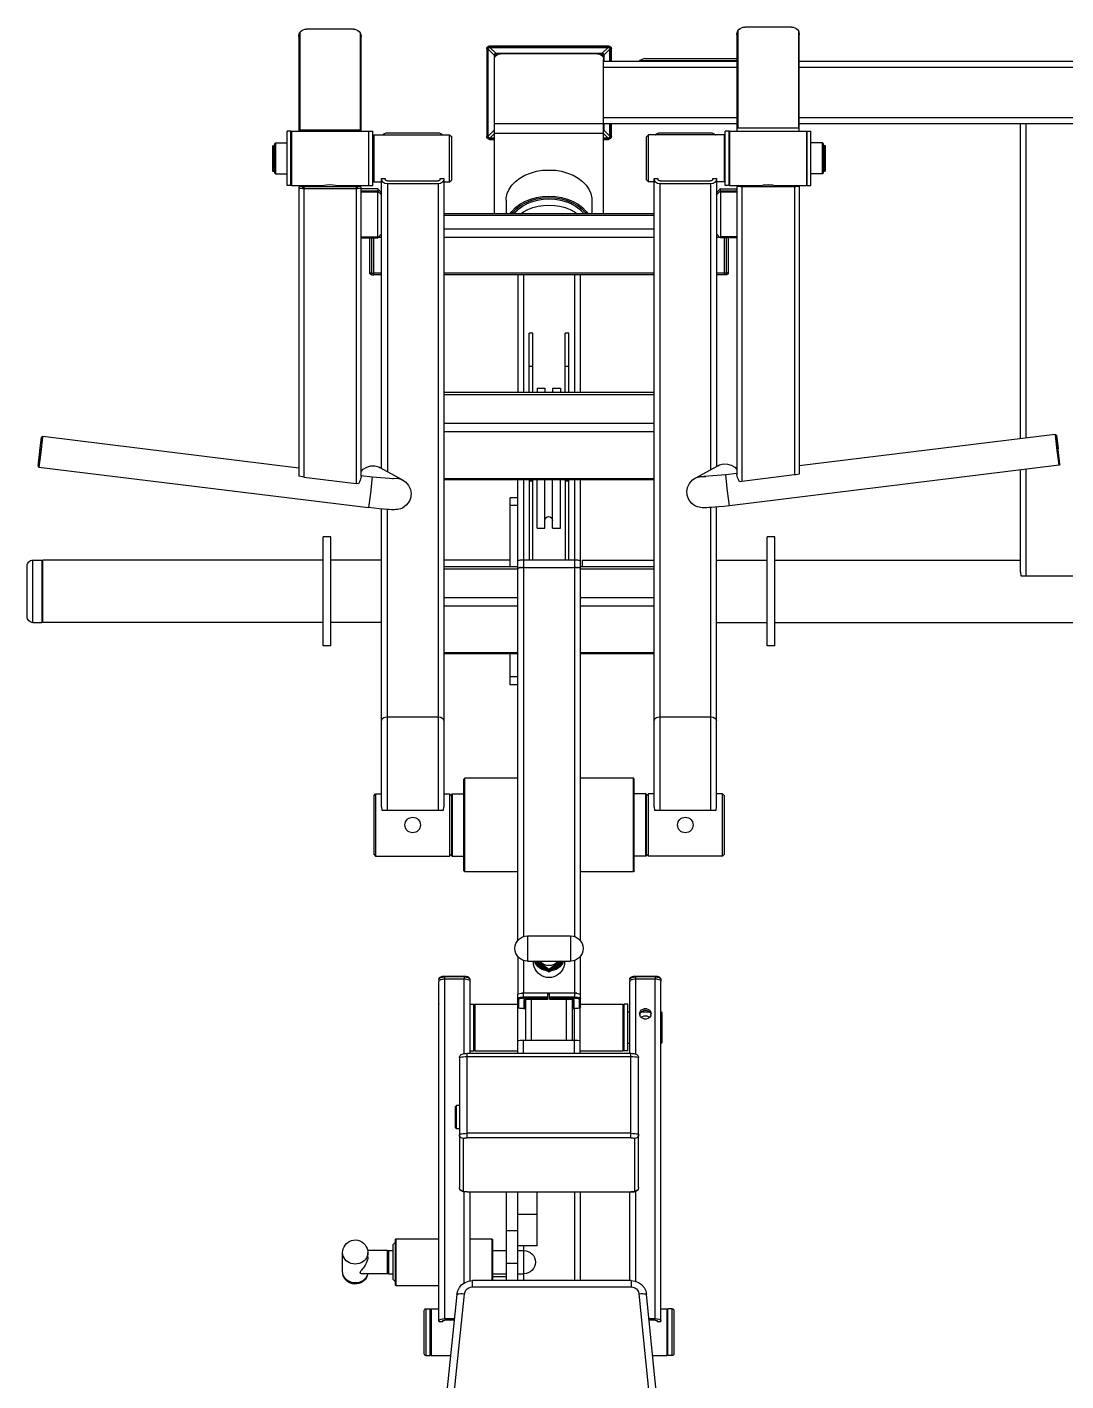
# Model space of a CAD drawing. Header units: millimetres. Extents: x 24547 to 62889, y 34568 to 56011.
# Drawn here: x 34522 to 35346, y 45023 to 46097 of the extents above; entities that cross this region are included whole.
import ezdxf

# ---------------------------------------------------------------- set-up
doc = ezdxf.new("R2010")
doc.units = ezdxf.units.MM
doc.linetypes.add('PEN_TYPE_1', pattern=[0])

# ---------------------------------------------------------------- blocks, each defined once
blk = doc.blocks.new('A$C101533CE')
at = {"color": 7, "linetype": 'PEN_TYPE_1'}
for points in [[(215.5, 1362), (215.6, 1362.8), (215.7, 1363.6), (215.9, 1364.3), (216.3, 1365)], [(216.3, 1365), (217, 1366), (218, 1366.9), (219.1, 1367.5), (220.4, 1367.9), (221.7, 1368)], [(216.3, 1365), (216.3, 1287.8)], [(258.8, 1368), (221.7, 1368)], [(258.8, 1368), (260.1, 1367.9), (261.3, 1367.5), (262.4, 1366.9), (263.4, 1366), (264.2, 1365)], [(264.2, 1365), (264.5, 1364.3), (264.8, 1363.6), (264.9, 1362.8), (264.9, 1362)], [(264.2, 1365), (264.2, 1287.8)], [(563.1, 1363.5), (563.1, 1364.3), (563.3, 1365.1), (563.5, 1365.9), (563.9, 1366.6)], [(563.9, 1366.6), (564.6, 1367.6), (565.6, 1368.4), (566.7, 1369), (568, 1369.4), (569.3, 1369.5)], [(563.9, 1366.6), (563.9, 1289.3)], [(606.3, 1369.5), (569.3, 1369.5)], [(606.3, 1369.5), (607.7, 1369.4), (608.9, 1369), (610, 1368.4), (611, 1367.6), (611.8, 1366.6)], [(611.8, 1366.6), (612.1, 1365.9), (612.3, 1365.1), (612.5, 1364.3), (612.5, 1363.5)], [(611.8, 1366.6), (611.8, 1289.3)], [(215.5, 1362), (215.5, 1287.1)], [(264.9, 1287.1), (264.9, 1362)], [(364.6, 1352.4), (364.8, 1353.3), (365.2, 1354), (365.9, 1354.4), (366.8, 1354.6)], [(365.4, 1352.4), (365.5, 1352.9), (365.8, 1353.4), (366.3, 1353.6), (366.8, 1353.8)], [(365.7, 1352), (365.8, 1352.5), (366, 1352.9), (366.3, 1353.2), (366.7, 1353.4), (367.1, 1353.5)], [(366.8, 1354.6), (366.8, 1353.8)], [(366.8, 1354.6), (461.2, 1354.6)], [(366.8, 1353.8), (461.2, 1353.8)], [(367.1, 1353.5), (371.8, 1348.8)], [(367.1, 1353.5), (460.9, 1353.5)], [(460.9, 1353.5), (456.2, 1348.8)], [(460.9, 1353.5), (461.4, 1353.4), (461.8, 1353.2), (462.1, 1352.9), (462.3, 1352.5), (462.3, 1352)], [(461.2, 1353.8), (461.2, 1354.6)], [(461.2, 1354.6), (462.1, 1354.4), (462.8, 1354), (463.3, 1353.3), (463.5, 1352.4)], [(461.2, 1353.8), (461.8, 1353.6), (462.2, 1353.4), (462.5, 1352.9), (462.6, 1352.4)], [(563.1, 1363.5), (563.1, 1287.1)], [(612.5, 1287.1), (612.5, 1363.5)], [(364.6, 1352.4), (364.6, 1282.7)], [(365.4, 1352.4), (364.6, 1352.4)], [(365.4, 1352.4), (365.4, 1282.7)], [(365.7, 1352), (370.4, 1347.3)], [(365.7, 1283), (365.7, 1352)], [(370.4, 1347.3), (370.5, 1347.8), (370.7, 1348.2), (371, 1348.5), (371.4, 1348.7), (371.8, 1348.8)], [(370.4, 1347.3), (370.4, 1287.7)], [(370.4, 1347.3), (372.5, 1347.3)], [(370.8, 1343.8), (370.9, 1344.7), (371.1, 1345.6), (371.6, 1346.4), (372.1, 1347.1), (372.8, 1347.6), (373.6, 1348.1), (374.5, 1348.3), (375.4, 1348.4)], [(370.8, 1221.5), (370.8, 1343.8)], [(371.8, 1348.8), (371.8, 1346.7)], [(371.8, 1348.8), (456.2, 1348.8)], [(452.6, 1348.4), (375.4, 1348.4)], [(452.6, 1348.4), (453.6, 1348.3), (454.4, 1348.1), (455.2, 1347.6), (455.9, 1347.1), (456.5, 1346.4), (456.9, 1345.6), (457.2, 1344.7), (457.3, 1343.8)], [(455.5, 1347.3), (457.6, 1347.3)], [(456.2, 1346.7), (456.2, 1348.8)], [(456.2, 1348.8), (456.4, 1348.8), (456.6, 1348.7), (456.8, 1348.6), (457, 1348.5), (457.2, 1348.3), (457.3, 1348.2), (457.4, 1348), (457.5, 1347.8), (457.6, 1347.6), (457.6, 1347.3)], [(457.3, 1221.5), (457.3, 1343.8)], [(462.3, 1352), (457.6, 1347.3)], [(457.6, 1347.3), (457.6, 1342.2)], [(462.3, 1342.2), (462.3, 1352)], [(462.6, 1352.4), (462.6, 1342.2)], [(463.4, 1352.4), (462.6, 1352.4)], [(462.6, 1352.4), (462.6, 1352.4)], [(463.4, 1352.4), (463.4, 1342.2)], [(463.4, 1352.4), (463.5, 1352.4)], [(489.8, 1344.7), (485.9, 1343.1)], [(485.9, 1342.2), (485.9, 1343.1)], [(485.9, 1343.1), (563.1, 1343.1)], [(489.8, 1344.7), (563.1, 1344.7)], [(563.1, 1342.2), (457.3, 1342.2)], [(563.1, 1337.6), (457.3, 1337.6)], [(991.7, 1342.2), (612.5, 1342.2)], [(991.6, 1337.6), (612.5, 1337.6)], [(563.1, 1292.8), (370.8, 1292.8)], [(563.1, 1297.5), (457.3, 1297.5)], [(457.6, 1292.8), (457.6, 1287.7)], [(462.3, 1283), (462.3, 1292.8)], [(462.6, 1292.8), (462.6, 1282.7)], [(463.4, 1292.8), (463.4, 1282.7)], [(563.9, 1289.3), (563.1, 1289)], [(611.8, 1289.3), (563.9, 1289.3)], [(612.5, 1289), (611.8, 1289.3)], [(991.8, 1297.5), (612.5, 1297.5)], [(991.8, 1292.8), (612.5, 1292.8)], [(787.9, 1043.1), (787.9, 1292.8)], [(792.5, 1043.7), (792.5, 1292.8)], [(209.3, 1287.1), (206.2, 1287.1)], [(206.2, 1243.8), (206.2, 1287.1)], [(209.3, 1243.8), (209.3, 1287.1)], [(209.3, 1286.7), (209.7, 1287.1)], [(209.7, 1287.1), (270.7, 1287.1)], [(209.7, 1287.1), (209.7, 1243.8)], [(216.3, 1287.8), (215.5, 1287.5)], [(264.2, 1287.8), (216.3, 1287.8)], [(264.9, 1287.5), (264.2, 1287.8)], [(270.7, 1287.1), (271.1, 1286.7)], [(270.7, 1287.1), (270.7, 1243.8)], [(271.1, 1287.1), (274.2, 1287.1)], [(271.1, 1243.8), (271.1, 1287.1)], [(274.2, 1243.8), (274.2, 1287.1)], [(274.2, 1283.2), (275, 1284)], [(275, 1284), (335.2, 1284)], [(275, 1284), (275, 1246.9)], [(282, 1284), (282.2, 1284.2), (282.9, 1284.8), (283.8, 1285.3), (284.8, 1285.6), (285.8, 1285.7)], [(285.8, 1285.7), (326, 1285.7)], [(326, 1285.7), (327, 1285.6), (328, 1285.3), (328.8, 1284.8), (329.6, 1284.2), (329.8, 1284)], [(335.2, 1284), (336.8, 1282.4)], [(335.2, 1246.9), (335.2, 1284)], [(336.8, 1248.5), (336.8, 1282.4)], [(364.6, 1282.7), (365.4, 1282.7)], [(366.8, 1280.5), (365.9, 1280.6), (365.2, 1281.1), (364.8, 1281.8), (364.6, 1282.7)], [(366.8, 1281.3), (366.3, 1281.4), (365.8, 1281.7), (365.5, 1282.2), (365.4, 1282.7)], [(370.4, 1287.7), (365.7, 1283)], [(367.1, 1281.6), (366.7, 1281.7), (366.3, 1281.8), (366, 1282.2), (365.8, 1282.5), (365.7, 1283)], [(366.8, 1281.3), (370.8, 1281.3)], [(366.8, 1280.5), (366.8, 1281.3)], [(366.8, 1280.5), (370.8, 1280.5)], [(370.7, 1285.2), (367.1, 1281.6)], [(370.8, 1281.6), (367.1, 1281.6)], [(370.8, 1286.9), (370.4, 1287.7)], [(370.4, 1287.7), (370.8, 1287.7)], [(457.3, 1285.2), (370.8, 1285.2)], [(457.3, 1287.7), (457.6, 1287.7)], [(457.3, 1286.9), (457.6, 1287.7)], [(457.3, 1285.2), (460.9, 1281.6)], [(460.9, 1281.6), (457.3, 1281.6)], [(457.3, 1281.3), (461.2, 1281.3)], [(457.3, 1280.5), (461.2, 1280.5)], [(457.6, 1287.7), (462.3, 1283)], [(462.3, 1283), (462.3, 1282.5), (462.1, 1282.2), (461.8, 1281.8), (461.4, 1281.7), (460.9, 1281.6)], [(463.5, 1282.7), (463.3, 1281.8), (462.8, 1281.1), (462.1, 1280.6), (461.2, 1280.5)], [(462.6, 1282.7), (462.5, 1282.2), (462.2, 1281.7), (461.8, 1281.4), (461.2, 1281.3)], [(461.2, 1280.5), (461.2, 1281.3)], [(463.4, 1282.7), (462.6, 1282.7)], [(492.8, 1284), (491.3, 1282.4)], [(491.3, 1248.5), (491.3, 1282.4)], [(492.8, 1246.9), (492.8, 1284)], [(553.1, 1284), (492.8, 1284)], [(498.2, 1284), (498.4, 1284.2), (499.2, 1284.8), (500.1, 1285.3), (501, 1285.6), (502.1, 1285.7)], [(502.1, 1285.7), (542.2, 1285.7)], [(542.2, 1285.7), (543.3, 1285.6), (544.2, 1285.3), (545.1, 1284.8), (545.9, 1284.2), (546.1, 1284)], [(553.8, 1283.2), (553.1, 1284)], [(553.1, 1246.9), (553.1, 1284)], [(553.8, 1243.8), (553.8, 1287.1)], [(556.9, 1287.1), (553.8, 1287.1)], [(556.9, 1243.8), (556.9, 1287.1)], [(556.9, 1286.7), (557.3, 1287.1)], [(557.3, 1287.1), (557.3, 1243.8)], [(557.3, 1287.1), (618.3, 1287.1)], [(618.3, 1287.1), (618.3, 1243.8)], [(618.3, 1287.1), (618.7, 1286.7)], [(618.7, 1243.8), (618.7, 1287.1)], [(618.7, 1287.1), (621.8, 1287.1)], [(621.8, 1243.8), (621.8, 1287.1)], [(194.6, 1275.5), (195.4, 1275.5)], [(194.6, 1275.5), (194.6, 1255.4)], [(196.2, 1276.2), (196.1, 1275.9), (196, 1275.7), (195.7, 1275.5), (195.4, 1275.5)], [(195.4, 1255.4), (195.4, 1275.5)], [(196.2, 1277), (197, 1277.7)], [(196.2, 1277), (196.2, 1253.9)], [(197, 1277.7), (206.2, 1277.7)], [(197, 1277.7), (197, 1253.1)], [(631, 1277.7), (621.8, 1277.7)], [(631, 1253.1), (631, 1277.7)], [(631.8, 1277), (631, 1277.7)], [(631.8, 1253.9), (631.8, 1277)], [(632.6, 1275.5), (632.3, 1275.5), (632, 1275.7), (631.9, 1275.9), (631.8, 1276.2)], [(632.6, 1255.4), (632.6, 1275.5)], [(633.4, 1275.5), (632.6, 1275.5)], [(633.4, 1255.4), (633.4, 1275.5)], [(194.6, 1255.4), (195.4, 1255.4)], [(195.4, 1255.4), (195.7, 1255.3), (196, 1255.2), (196.1, 1254.9), (196.2, 1254.6)], [(196.2, 1254.6), (196.2, 1254.6)], [(196.2, 1253.9), (197, 1253.1)], [(197, 1253.1), (206.2, 1253.1)], [(274.2, 1247.7), (275, 1246.9)], [(275, 1246.9), (281.2, 1246.9)], [(281.2, 1249.6), (284.1, 1249.6)], [(281.2, 1019.6), (281.2, 1249.6)], [(284.1, 1245.5), (283.8, 1245.6), (282.9, 1246), (282.2, 1246.6), (281.6, 1247.3), (281.3, 1248.1), (281.2, 1249)], [(284.1, 1249.6), (284.1, 1249)], [(285.8, 1247.6), (285.3, 1247.7), (284.8, 1247.9), (284.4, 1248.2), (284.2, 1248.5), (284.1, 1249)], [(285.8, 1247.6), (326, 1247.6)], [(327.6, 1249), (327.5, 1248.5), (327.3, 1248.2), (326.9, 1247.9), (326.5, 1247.7), (326, 1247.6)], [(327.6, 1249.6), (330.6, 1249.6)], [(327.6, 1249), (327.6, 1249.6)], [(330.6, 1249), (330.5, 1248.1), (330.1, 1247.3), (329.6, 1246.6), (328.8, 1246), (328, 1245.6), (327.6, 1245.5)], [(330.6, 1249.6), (330.6, 751.1)], [(330.6, 1246.9), (335.2, 1246.9)], [(335.2, 1246.9), (336.8, 1248.5)], [(380, 1232.2), (380.1, 1234), (380.9, 1237.5), (382.4, 1241), (384.6, 1244.2), (387.4, 1247.2), (390.9, 1249.8), (394.9, 1252), (399.3, 1253.8), (404, 1255.2), (408.9, 1256), (414, 1256.2)], [(414, 1256.2), (419.1, 1256), (424, 1255.2), (428.8, 1253.8), (433.2, 1252), (437.1, 1249.8), (440.6, 1247.2), (443.4, 1244.2), (445.6, 1241), (447.1, 1237.5), (447.9, 1234), (448, 1232.2)], [(492.8, 1246.9), (491.3, 1248.5)], [(497.4, 1246.9), (492.8, 1246.9)], [(497.4, 751.1), (497.4, 1249.6)], [(497.4, 1249.6), (500.4, 1249.6)], [(500.4, 1245.5), (500.1, 1245.6), (499.2, 1246), (498.4, 1246.6), (497.9, 1247.3), (497.6, 1248.1), (497.4, 1249)], [(500.4, 1249.6), (500.4, 1249)], [(502.1, 1247.6), (501.6, 1247.7), (501.1, 1247.9), (500.7, 1248.2), (500.5, 1248.5), (500.4, 1249)], [(502.1, 1247.6), (542.2, 1247.6)], [(543.9, 1249), (543.8, 1248.5), (543.6, 1248.2), (543.2, 1247.9), (542.7, 1247.7), (542.2, 1247.6)], [(543.9, 1249), (543.9, 1249.6)], [(543.9, 1249.6), (546.9, 1249.6)], [(546.9, 1249), (546.8, 1248.1), (546.4, 1247.3), (545.9, 1246.6), (545.1, 1246), (544.2, 1245.6), (543.9, 1245.5)], [(546.9, 1249.6), (546.9, 1021.1)], [(553.1, 1246.9), (546.9, 1246.9)], [(553.8, 1247.7), (553.1, 1246.9)], [(631, 1253.1), (621.8, 1253.1)], [(631.8, 1253.9), (631, 1253.1)], [(631.8, 1254.6), (631.9, 1254.9), (632, 1255.2), (632.3, 1255.3), (632.6, 1255.4)], [(633.4, 1255.4), (632.6, 1255.4)], [(632.6, 1255.4), (632.6, 1255.4)], [(209.3, 1243.8), (206.2, 1243.8)], [(209.3, 1244.2), (209.7, 1243.8)], [(209.7, 1243.8), (233.4, 1243.8)], [(218.4, 1242.9), (215.5, 1242.7)], [(215.5, 1242.7), (215.5, 1013.4)], [(215.5, 1241.8), (218.4, 1241.6)], [(219.4, 1242.9), (218.5, 1242.9)], [(219.4, 1242.8), (218.5, 1242.7)], [(218.5, 1242.7), (218.5, 1241.8)], [(218.5, 1241.8), (219.4, 1241.8)], [(218.5, 1241.6), (219.4, 1241.6)], [(261.1, 1242.8), (219.4, 1242.8)], [(219.4, 1242.8), (219.4, 1012.7)], [(219.4, 1241.6), (261.1, 1241.6)], [(233.4, 1243.8), (240.2, 1244.6)], [(240.2, 1244.6), (247.1, 1243.8)], [(247.1, 1243.8), (270.7, 1243.8)], [(264.9, 1242.7), (261.1, 1242.9)], [(261.1, 1242.8), (261.1, 1007.6)], [(261.1, 1241.8), (262, 1241.8)], [(261.1, 1241.6), (262, 1241.6)], [(262, 1241.8), (262, 1242.7)], [(262.1, 1241.6), (264.9, 1241.8)], [(264.9, 1013.1), (264.9, 1242.7)], [(278.1, 1241.4), (264.9, 1241.4)], [(278.1, 1239.5), (264.9, 1239.5)], [(278.1, 1238.7), (264.9, 1238.7)], [(270.7, 1243.8), (271.1, 1244.2)], [(271.1, 1243.8), (274.2, 1243.8)], [(278.5, 1241), (278.1, 1241.4)], [(278.1, 1241.4), (278.1, 1239.5)], [(278.5, 1239.1), (278.1, 1239.5)], [(278.1, 1238.7), (278.5, 1239.1)], [(278.1, 1203.2), (278.1, 1238.7)], [(278.5, 1241), (281.2, 1238.2)], [(278.5, 1239.1), (281.2, 1236.5)], [(285.8, 1245.2), (284.1, 1245.5)], [(326, 1245.2), (285.8, 1245.2)], [(285.8, 1245.2), (285.8, 1017)], [(327.6, 1245.5), (326, 1245.2)], [(326, 1245.2), (326, 748.4)], [(383.3, 1221.5), (384.6, 1223.4), (387.4, 1226.4), (390.9, 1229), (394.9, 1231.3), (399.3, 1233.1), (404, 1234.4), (408.9, 1235.2), (414, 1235.4)], [(414, 1235.4), (419.1, 1235.2), (424, 1234.4), (428.8, 1233.1), (433.2, 1231.3), (437.1, 1229), (440.6, 1226.4), (443.4, 1223.4), (444.7, 1221.5)], [(502.1, 1245.2), (500.4, 1245.5)], [(502.1, 748.4), (502.1, 1245.2)], [(542.2, 1245.2), (502.1, 1245.2)], [(543.9, 1245.5), (542.2, 1245.2)], [(542.2, 1245.2), (542.2, 1018.6)], [(549.6, 1241), (546.9, 1238.2)], [(549.6, 1239.1), (546.9, 1236.5)], [(550, 1241.4), (549.6, 1241)], [(550, 1239.5), (549.6, 1239.1)], [(549.6, 1239.1), (550, 1238.7)], [(550, 1239.5), (550, 1241.4)], [(550, 1241.4), (563.1, 1241.4)], [(563.1, 1239.5), (550, 1239.5)], [(550, 1238.7), (550, 1203.2)], [(563.1, 1238.7), (550, 1238.7)], [(556.9, 1243.8), (553.8, 1243.8)], [(556.9, 1244.2), (557.3, 1243.8)], [(557.3, 1243.8), (581, 1243.8)], [(563.1, 1243.8), (563.1, 1014.6)], [(563.1, 1243.4), (566, 1243.2)], [(566.1, 1243.8), (566.1, 1243.4)], [(566.1, 1243.4), (566.9, 1243.3)], [(566.1, 1243.2), (566.9, 1243.2)], [(566.9, 1243.8), (566.9, 1009.2)], [(566.9, 1243.2), (608.7, 1243.2)], [(580.9, 1243.8), (587.8, 1244.6)], [(591.6, 1244.3), (584, 1244.3)], [(587.8, 1244.6), (594.7, 1243.8)], [(594.6, 1243.8), (618.3, 1243.8)], [(608.7, 1243.8), (608.7, 1014.3)], [(608.7, 1243.3), (609.6, 1243.4)], [(608.7, 1243.2), (609.6, 1243.2)], [(609.6, 1243.4), (609.6, 1243.8)], [(609.7, 1243.2), (612.5, 1243.4)], [(612.5, 1243.8), (612.5, 1015)], [(618.3, 1243.8), (618.7, 1244.2)], [(618.7, 1243.8), (621.8, 1243.8)], [(380, 1232.2), (380, 1221.5)], [(384.5, 1221.5), (385.2, 1222.6), (388, 1225.5), (391.4, 1228.1), (395.3, 1230.3), (399.6, 1232.1), (404.2, 1233.3), (409.1, 1234.1), (414, 1234.4)], [(386.1, 1221.5), (386.5, 1222.1), (389.2, 1224.9), (392.9, 1227.5)], [(386.6, 1221.5), (387.2, 1222.4), (389.8, 1225.1)], [(391.7, 1221.5), (393.8, 1223), (397.3, 1224.9), (401.2, 1226.4), (405.3, 1227.5), (409.6, 1228.1), (414, 1228.4)], [(392.4, 1227.4), (396.5, 1229.5)], [(396.1, 1229.4), (400.6, 1231.2)], [(400.2, 1231.1), (404.9, 1232.4)], [(404.6, 1232.3), (409.3, 1233.1)], [(409.4, 1233.1), (414, 1233.3)], [(414, 1234.4), (419, 1234.1), (423.8, 1233.3), (428.4, 1232.1), (432.7, 1230.3), (436.6, 1228.1), (440, 1225.5), (442.8, 1222.6), (443.5, 1221.5)], [(414, 1233.3), (418.6, 1233.1)], [(414, 1228.4), (418.4, 1228.1), (422.7, 1227.5), (426.8, 1226.4), (430.7, 1224.9), (434.2, 1223), (436.3, 1221.5)], [(418.6, 1233.1), (423.4, 1232.3)], [(423.2, 1232.4), (427.8, 1231.1)], [(427.5, 1231.2), (431.9, 1229.4)], [(431.5, 1229.5), (435.6, 1227.4)], [(435.1, 1227.5), (438.8, 1224.9), (441.5, 1222.1), (441.9, 1221.5)], [(438.3, 1225.1), (440.9, 1222.4), (441.4, 1221.5)], [(448, 1232.2), (448, 1221.5)], [(497.4, 1221.5), (330.6, 1221.5)], [(497.4, 1220.2), (330.6, 1220.2)], [(264.9, 1203.2), (278.1, 1203.2)], [(278.1, 1203.2), (278.5, 1202.8)], [(278.5, 1202.8), (278.1, 1202.5)], [(278.5, 1202.8), (281.2, 1205.7)], [(497.4, 1209.3), (330.6, 1209.3)], [(549.6, 1202.8), (546.9, 1205.7)], [(549.6, 1202.8), (550, 1203.2)], [(550, 1202.5), (549.6, 1202.8)], [(563.1, 1203.2), (550, 1203.2)], [(264.9, 1202.5), (278.1, 1202.5)], [(271.9, 1174.4), (271.9, 1202.5)], [(273.1, 1202.5), (273.1, 1173.1)], [(275, 1173.2), (275, 1202.5)], [(281.2, 1202.7), (278.5, 1202.7)], [(497.4, 1202.7), (330.6, 1202.7)], [(549.6, 1202.7), (546.9, 1202.7)], [(563.1, 1202.5), (550, 1202.5)], [(553.1, 1173.2), (553.1, 1202.5)], [(554.9, 1173.1), (554.9, 1202.5)], [(556.1, 1202.5), (556.1, 1174.4)], [(273.1, 1174.5), (272.8, 1174.5), (272.5, 1174.6), (272.3, 1174.8), (272, 1174.9), (271.9, 1175.1), (271.9, 1175.4)], [(273.1, 1173.1), (272.6, 1173.2), (272.3, 1173.5), (272, 1173.9), (271.9, 1174.4)], [(273.1, 1174.5), (275, 1174.5)], [(273.1, 1173.1), (275, 1173.1)], [(281.2, 1174.3), (275, 1174.3)], [(281.2, 1173), (275, 1173)], [(497.4, 1174.3), (330.6, 1174.3)], [(497.4, 1173), (330.6, 1173)], [(389.3, 1173), (389.3, 1080.1)], [(393.9, 1173), (393.9, 1080.1)], [(434.1, 1173), (434.1, 1080.1)], [(438.7, 1173), (438.7, 1080.1)], [(553.1, 1174.3), (546.9, 1174.3)], [(553.1, 1173), (546.9, 1173)], [(554.9, 1174.5), (553.1, 1174.5)], [(554.9, 1173.1), (553.1, 1173.1)], [(556.1, 1175.4), (556.1, 1175.1), (556, 1174.9), (555.8, 1174.8), (555.5, 1174.6), (555.2, 1174.5), (554.9, 1174.5)], [(556.1, 1174.4), (556, 1173.9), (555.8, 1173.5), (555.4, 1173.2), (554.9, 1173.1)], [(401.3, 1126.7), (398.3, 1126.7)], [(398.3, 1080.1), (398.3, 1126.7)], [(401.3, 1080.1), (401.3, 1126.7)], [(429.7, 1126.7), (426.8, 1126.7)], [(426.8, 1080.1), (426.8, 1126.7)], [(429.7, 1080.1), (429.7, 1126.7)], [(401.3, 1100.3), (398.3, 1100.3)], [(429.7, 1100.3), (426.8, 1100.3)], [(330.6, 1080.1), (497.4, 1080.1)], [(330.6, 1078.1), (497.4, 1078.1)], [(404.5, 1083.3), (410.7, 1083.3)], [(404.5, 1083.3), (404.5, 1080.1)], [(410.7, 1083.3), (410.7, 1080.1)], [(416.9, 1083.3), (423, 1083.3)], [(416.9, 1083.3), (416.9, 1080.1)], [(423, 1083.3), (423, 1080.1)], [(330.6, 1055.3), (497.4, 1055.3)], [(8.7, 1021.3), (11.5, 1044.3)], [(10.1, 1033.4), (11.5, 1044.3)], [(12.3, 1044.2), (10.9, 1032.1)], [(11.5, 1044.3), (12.4, 1045)], [(12.4, 1045), (12.3, 1044.4)], [(12.4, 1045), (215.5, 1020.1)], [(330.6, 1048.8), (497.4, 1048.8)], [(815.6, 1046.5), (612.5, 1021.6)], [(815.7, 1045.9), (815.6, 1046.5)], [(816.5, 1045.9), (815.6, 1046.5)], [(817.1, 1033.6), (815.7, 1045.8)], [(816.5, 1045.9), (817.9, 1035)], [(819.3, 1022.9), (816.5, 1045.9)], [(10.1, 1032.2), (8.7, 1021.3)], [(10.9, 1032.1), (9.4, 1020.5)], [(818.7, 1022), (817.1, 1033.6)], [(819.3, 1022.9), (817.9, 1033.8)], [(8.7, 1021.3), (9.4, 1020.5)], [(9.4, 1020.5), (270.8, 988.4)], [(264.9, 1017.1), (266.7, 1018.9), (269.5, 1020.6), (272.6, 1021.5), (275.8, 1021.5), (278.9, 1020.7), (280.2, 1020.1)], [(529.9, 1011.8), (547.8, 1021.6)], [(547.8, 1021.6), (549.2, 1022.3), (552.3, 1023.1), (555.5, 1023), (558.6, 1022.1), (561.3, 1020.5), (563.1, 1018.7)], [(818.7, 1022), (557.2, 989.9)], [(819.3, 1022.9), (818.7, 1022)], [(218.4, 1012.9), (215.5, 1013.4)], [(219.4, 1012.7), (218.4, 1012.9)], [(219.4, 1012.7), (261.1, 1007.6)], [(264.9, 1013.1), (264.9, 1012.2), (264.6, 1011.2), (264.2, 1010.1), (263.6, 1008.8), (263, 1007.4)], [(264.9, 1014), (273.8, 1012.9)], [(273.8, 1012.9), (272.3, 1000)], [(273.8, 1012.9), (290.8, 1011.4)], [(298.1, 1010.2), (280.2, 1020.1)], [(289.8, 1011.4), (290.4, 1011.6)], [(290.4, 1011.6), (293.6, 1011.7)], [(293.6, 1011.7), (296.7, 1010.9), (298.1, 1010.2)], [(298.1, 1010.2), (300.1, 1008.8), (302.6, 1006), (304.1, 1002.8), (304.6, 999.5), (304.5, 997.8)], [(330.6, 1011.6), (497.4, 1011.6)], [(330.6, 1010.8), (497.4, 1010.8)], [(389.3, 645.1), (389.3, 1010.8)], [(393.9, 1010.8), (393.9, 648.3)], [(398.3, 1010.8), (398.3, 947.1)], [(401.3, 947.1), (401.3, 1010.8)], [(404.5, 972.1), (404.5, 1010.8)], [(410.7, 972.1), (410.7, 1010.8)], [(416.9, 972.1), (416.9, 1010.8)], [(423, 972.1), (423, 1010.8)], [(426.8, 1010.8), (426.8, 947.1)], [(429.7, 947.1), (429.7, 1010.8)], [(434.1, 1010.8), (434.1, 648.3)], [(438.7, 1010.8), (438.7, 645.1)], [(523.5, 999.3), (523.4, 1001), (523.9, 1004.4), (525.4, 1007.6), (527.9, 1010.4), (529.9, 1011.8)], [(529.9, 1011.8), (531.3, 1012.4), (534.4, 1013.2)], [(534.4, 1013.2), (537.6, 1013.2)], [(554.2, 1014.5), (537.2, 1013)], [(537.6, 1013.2), (538.3, 1013)], [(563.1, 1015.6), (554.2, 1014.5)], [(555.7, 1001.6), (554.2, 1014.5)], [(565.1, 1009), (564.2, 1010.7), (563.6, 1012.2), (563.2, 1013.5), (563.1, 1014.6)], [(608.7, 1014.3), (566.9, 1009.2)], [(609.7, 1014.4), (608.7, 1014.3)], [(612.5, 1015), (609.7, 1014.4)], [(787.9, 937.1), (787.9, 1018.2)], [(792.5, 934.4), (792.5, 1018.8)], [(263, 1007.4), (261.1, 1007.6)], [(272.3, 1000), (270.8, 988.4)], [(401.3, 1009.3), (398.3, 1009.3)], [(429.7, 1009.3), (426.8, 1009.3)], [(557.2, 989.9), (552.7, 989.4), (548.8, 989), (545.5, 988.7), (542.8, 988.5), (540.7, 988.4), (539.1, 988.3), (537.7, 988.2), (536.5, 988.3), (535.4, 988.3), (534.3, 988.4), (533, 988.7), (531.7, 989.1), (530.3, 989.7), (528.6, 990.7), (527.3, 991.8), (525.7, 993.6), (524.5, 995.8), (523.7, 998.2), (523.5, 999.3)], [(557.2, 989.9), (555.7, 1001.6)], [(566.9, 1009.2), (565.1, 1009)], [(304.5, 997.8), (304.3, 996.6), (303.5, 994.3), (302.3, 992.1), (300.8, 990.3), (299.4, 989.2), (297.7, 988.1), (296.3, 987.5), (295, 987.2), (293.7, 986.9), (292.6, 986.8), (291.5, 986.7), (290.3, 986.7), (289, 986.7), (287.3, 986.8), (285.2, 986.9), (282.6, 987.2), (279.2, 987.5), (275.3, 987.9), (270.8, 988.4)], [(389.3, 996.2), (383.1, 996.2)], [(383.1, 941.8), (383.1, 996.2)], [(389.3, 990), (383.1, 990)], [(542.2, 988.4), (542.2, 748.4)], [(546.9, 751.1), (546.9, 988.8)], [(281.2, 751.1), (281.2, 987.3)], [(285.8, 748.4), (285.8, 986.9)], [(410.7, 978.3), (410.9, 979.5), (411.6, 980.4), (412.6, 981.1), (413.8, 981.3), (415, 981.1), (415.9, 980.4), (416.6, 979.5), (416.9, 978.3)], [(404.5, 972.1), (410.7, 972.1)], [(416.9, 972.1), (423, 972.1)], [(241, 965.3), (234.8, 965.3)], [(234.8, 878.8), (234.8, 965.3)], [(241, 878.8), (241, 965.3)], [(593.2, 965.3), (587, 965.3)], [(587, 878.8), (587, 965.3)], [(593.2, 878.8), (593.2, 965.3)], [(0, 942.1), (0.1, 943.1), (0.4, 943.9), (0.8, 944.7), (1.4, 945.4), (2.1, 946), (2.8, 946.4), (3.7, 946.7), (4.6, 946.8)], [(4.6, 946.8), (11.6, 946.8)], [(4.6, 897.3), (4.6, 946.8)], [(11.6, 946.8), (11.6, 897.3)], [(11.6, 946.8), (12, 946.6), (12.3, 946.3)], [(12.3, 946.2), (12.3, 946.3)], [(234.8, 946.8), (12.4, 946.8)], [(12.4, 897.3), (12.4, 946.8)], [(281.2, 946.8), (241, 946.8)], [(383.1, 946.8), (330.6, 946.8)], [(389.3, 946.3), (389.4, 946.4), (389.6, 946.6), (390.1, 946.7), (390.6, 946.8), (391.3, 946.9), (392.2, 947), (393, 947.1), (393.9, 947.1)], [(393.9, 947.1), (434.1, 947.1)], [(434.1, 947.1), (435, 947.1), (435.9, 947), (436.7, 946.9), (437.4, 946.8), (437.9, 946.7), (438.4, 946.6), (438.6, 946.4), (438.7, 946.3)], [(440.2, 946.8), (497.4, 946.8)], [(440.2, 946.8), (440.2, 941.8)], [(546.9, 946.8), (587, 946.8)], [(593.2, 946.8), (787.9, 946.8)], [(0, 902), (0, 942.1)], [(330.6, 941.8), (389.3, 941.8)], [(330.6, 939.8), (389.3, 939.8)], [(389.3, 940.2), (389.4, 940.3), (389.8, 940.5), (390.3, 940.7), (391, 940.8), (391.9, 940.9), (392.9, 941), (393.9, 941)], [(390.5, 940.7), (390.2, 940.7)], [(391.2, 940.8), (390.9, 940.8)], [(392, 940.9), (391.7, 940.9)], [(393, 941), (392.7, 940.9)], [(393.9, 941), (434.1, 941)], [(435.1, 941), (434.1, 941)], [(435.4, 940.9), (435.1, 941)], [(435.1, 941), (436.1, 940.9), (437, 940.8)], [(436.3, 940.9), (436, 940.9)], [(437.1, 940.8), (436.8, 940.8)], [(437.6, 940.7), (437.1, 940.8)], [(437.8, 940.7), (437.6, 940.7)], [(438.1, 940.6), (437.8, 940.7)], [(438.5, 940.4), (438.3, 940.5)], [(438.7, 940.2), (438.6, 940.3)], [(438.7, 941.8), (497.4, 941.8)], [(438.7, 939.8), (497.4, 939.8)], [(787.9, 937.1), (788.2, 934.4)], [(788.2, 934.4), (861.7, 934.4)], [(330.6, 917.1), (389.3, 917.1)], [(438.7, 917.1), (497.4, 917.1)], [(330.6, 910.6), (389.3, 910.6)], [(438.7, 910.6), (497.4, 910.6)], [(4.6, 897.3), (3.7, 897.4), (2.8, 897.7), (2.1, 898.1), (1.4, 898.7), (0.8, 899.4), (0.4, 900.2), (0.1, 901.1), (0, 902)], [(4.6, 897.3), (11.6, 897.3)], [(12.3, 897.9), (12, 897.5), (11.6, 897.3)], [(234.8, 897.3), (12.4, 897.3)], [(281.2, 897.3), (241, 897.3)], [(546.9, 897.3), (587, 897.3)], [(593.2, 897.3), (974.2, 897.3)], [(241, 878.8), (234.8, 878.8)], [(330.6, 873.4), (389.3, 873.4)], [(330.6, 872.6), (389.3, 872.6)], [(383.1, 847.9), (383.1, 872.6)], [(438.7, 873.4), (497.4, 873.4)], [(438.7, 872.6), (497.4, 872.6)], [(593.2, 878.8), (587, 878.8)], [(389.3, 854.1), (383.1, 854.1)], [(389.3, 847.9), (383.1, 847.9)], [(281.2, 819.3), (281.7, 820.9)], [(281.7, 820.9), (282.3, 821.5), (283.1, 822), (284, 822.3), (284.1, 822.3)], [(284.1, 822.3), (285.8, 822.6)], [(285.8, 822.6), (326, 822.6)], [(326, 822.6), (327.6, 822.3)], [(327.6, 822.3), (328.1, 822.2)], [(328.1, 822.2), (330.1, 820.8)], [(330.1, 820.8), (330.6, 819.3)], [(497.4, 819.3), (498, 820.9)], [(498, 820.9), (498.6, 821.5), (499.4, 822), (500.3, 822.3), (500.4, 822.3)], [(500.4, 822.3), (502.1, 822.6)], [(502.1, 822.6), (542.2, 822.6)], [(542.2, 822.6), (543.9, 822.3)], [(543.9, 822.3), (544.3, 822.2)], [(544.3, 822.2), (546.3, 820.8)], [(546.3, 820.8), (546.9, 819.3)], [(347.2, 773.8), (346.4, 773)], [(389.2, 773.8), (347.2, 773.8)], [(347.2, 699.6), (347.2, 773.8)], [(389.2, 774.9), (389.2, 775.1), (389.3, 775.2)], [(389.3, 775.2), (389.3, 775.2)], [(438.7, 775.2), (438.8, 775.1), (438.9, 774.9)], [(480.9, 773.8), (438.9, 773.8)], [(481.6, 773), (480.9, 773.8)], [(480.9, 699.6), (480.9, 773.8)], [(346.4, 700.4), (346.4, 773)], [(389.3, 763.5), (389.2, 763.6), (389.2, 763.8)], [(438.9, 763.8), (438.8, 763.6), (438.7, 763.5)], [(481.6, 700.4), (481.6, 773)], [(275, 759.9), (276.5, 761.4)], [(275, 759.9), (275, 713.5)], [(276.5, 761.4), (281.2, 761.4)], [(276.5, 761.4), (276.5, 712)], [(330.6, 761.4), (335.2, 761.4)], [(335.2, 761.4), (336.7, 759.9)], [(335.2, 761.4), (335.2, 712)], [(336.7, 761), (337.1, 761.4)], [(336.7, 761), (336.7, 712.3)], [(337.1, 761.4), (346.4, 761.4)], [(337.1, 761.4), (337.1, 712)], [(490.9, 761.4), (481.6, 761.4)], [(491.3, 761), (490.9, 761.4)], [(490.9, 712), (490.9, 761.4)], [(492.8, 761.4), (491.3, 759.9)], [(491.3, 712.3), (491.3, 761)], [(497.4, 761.4), (492.8, 761.4)], [(492.8, 712), (492.8, 761.4)], [(551.5, 761.4), (546.9, 761.4)], [(553.1, 759.9), (551.5, 761.4)], [(551.5, 712), (551.5, 761.4)], [(553.1, 713.5), (553.1, 759.9)], [(281.2, 751.1), (281.5, 748.4)], [(281.5, 748.4), (330.3, 748.4)], [(305.9, 742.9), (305.9, 742.9)], [(330.3, 748.4), (330.6, 751.1)], [(497.4, 751.1), (497.7, 748.4)], [(497.7, 748.4), (546.6, 748.4)], [(522.1, 742.9), (522.1, 742.9)], [(546.6, 748.4), (546.9, 751.1)], [(275, 713.5), (276.5, 712)], [(276.5, 712), (335.2, 712)], [(335.2, 712), (336.7, 713.5)], [(336.7, 712.3), (337.1, 712)], [(337.1, 712), (346.4, 712)], [(490.9, 712), (481.6, 712)], [(491.3, 712.3), (490.9, 712)], [(492.8, 712), (491.3, 713.5)], [(551.5, 712), (492.8, 712)], [(553.1, 713.5), (551.5, 712)], [(347.2, 699.6), (346.4, 700.4)], [(389.3, 699.6), (347.2, 699.6)], [(480.9, 699.6), (438.7, 699.6)], [(481.6, 700.4), (480.9, 699.6)], [(397, 628.7), (395, 628.9), (393.1, 629.5), (391.4, 630.4), (389.9, 631.7), (388.7, 633.1), (387.8, 634.8), (387.2, 636.7), (387, 638.7), (387.2, 640.8), (387.8, 642.6), (388.7, 644.3), (389.9, 645.8), (391.4, 647), (393.1, 648), (395, 648.5), (397, 648.7)], [(397, 648.7), (431, 648.7)], [(397, 648.7), (397, 628.7)], [(431, 648.7), (431, 628.7)], [(431, 648.7), (433.1, 648.5), (434.9, 648), (436.6, 647), (438.1, 645.8), (439.3, 644.3), (440.3, 642.6), (440.8, 640.8), (441, 638.7), (440.8, 636.7), (440.3, 634.8), (439.3, 633.1), (438.1, 631.7), (436.6, 630.4), (434.9, 629.5), (433.1, 628.9), (431, 628.7)], [(389.3, 632.3), (389.3, 602.7)], [(393.9, 629.1), (393.9, 603.2)], [(397, 628.7), (431, 628.7)], [(401.7, 627.8), (401.7, 628.7)], [(414, 615.7), (412.1, 615.8), (410.2, 616.3), (408.4, 617), (406.7, 618), (405.3, 619.2), (404, 620.7), (403, 622.3), (402.3, 624.1), (401.8, 625.9), (401.7, 627.8)], [(412.8, 620.9), (412.1, 620.9), (410.2, 621.4), (408.4, 622.1), (406.7, 623.1), (405.3, 624.3), (404, 625.8), (403, 627.4), (402.5, 628.7)], [(403.2, 628.7), (403.2, 628.1)], [(403.2, 628.1), (403.5, 627.6)], [(403.4, 628.7), (403.5, 628.5)], [(413.6, 621.3), (403.5, 628.5)], [(403.5, 628.5), (403.5, 627.6)], [(403.5, 627.6), (413.6, 620.4)], [(411.3, 622), (410.4, 622.2), (408.7, 622.9), (407.2, 623.8), (405.8, 625), (404.6, 626.4), (404.1, 627.1)], [(414, 622.1), (404.8, 628.7)], [(409.6, 623.2), (409.3, 623.3), (407.8, 624.2), (406.6, 625.2), (405.9, 625.9)], [(414, 625.2), (412.4, 625.3), (410.8, 625.7), (409.4, 626.4), (408, 627.3), (406.9, 628.4), (406.7, 628.7)], [(423.2, 628.7), (414, 622.1)], [(426.4, 627.8), (426.2, 625.9), (425.8, 624.1), (425, 622.3), (424, 620.7), (422.7, 619.2), (421.3, 618), (419.6, 617), (417.8, 616.3), (415.9, 615.8), (414, 615.7)], [(417.2, 625.7), (415.6, 625.3), (414, 625.2)], [(424.5, 628.5), (414.5, 621.3)], [(414.5, 620.4), (424.5, 627.6)], [(425.5, 628.7), (425, 627.4), (424, 625.8), (422.7, 624.3), (421.3, 623.1), (419.6, 622.1), (417.8, 621.4), (415.9, 620.9), (415.2, 620.9)], [(423.9, 627.1), (423.4, 626.4), (422.2, 625), (420.8, 623.8), (419.3, 622.9), (417.6, 622.2), (416.8, 622)], [(421.3, 628.7), (421.1, 628.4), (420, 627.3), (418.6, 626.4), (417.2, 625.7)], [(422.2, 625.9), (421.5, 625.2), (420.2, 624.2), (418.8, 623.3), (418.4, 623.2)], [(424.7, 628.7), (424.5, 628.5)], [(424.5, 628.5), (424.5, 627.6)], [(424.7, 627.8), (424.5, 627.6)], [(424.7, 627.8), (424.8, 628.2)], [(424.8, 628.7), (424.8, 628.2)], [(426.4, 627.8), (426.4, 628.7)], [(434.1, 629.1), (434.1, 603.2)], [(438.7, 632.3), (438.7, 602.6)], [(326.6, 614.2), (326.7, 614.7), (326.9, 615.1), (327.2, 615.6), (327.6, 616), (328.2, 616.3), (328.9, 616.6), (329.6, 616.8), (330.4, 616.9), (331.2, 616.9)], [(326.6, 614.2), (326.7, 614.6), (327, 615), (327.4, 615.3), (328, 615.6), (328.7, 615.9), (329.5, 616.1), (330.3, 616.2), (331.2, 616.2)], [(326.6, 614.2), (326.6, 612.5)], [(326.7, 612.6), (326.8, 613), (327.2, 613.5), (327.8, 613.9), (328.5, 614.2), (329.4, 614.4), (330.3, 614.6), (331.4, 614.6)], [(327.2, 613.5), (326.7, 613)], [(326.7, 342.9), (326.7, 612.6)], [(328.4, 614.1), (327.8, 613.9)], [(331.2, 616.9), (346.7, 616.9)], [(331.2, 616.9), (331.2, 614.6)], [(346.7, 616.2), (331.2, 616.2)], [(331.4, 614.6), (346.8, 614.6)], [(331.4, 345.3), (331.4, 614.6)], [(346.7, 616.9), (347.6, 616.9), (348.4, 616.8)], [(346.7, 616.9), (346.7, 614.6)], [(346.7, 616.2), (347.6, 616.2), (348.5, 616.1), (349.3, 615.9), (350, 615.6), (350.5, 615.3), (351, 615), (351.2, 614.6), (351.3, 614.2)], [(346.8, 614.6), (347.8, 614.6), (348.8, 614.4), (349.7, 614.2), (350.4, 613.9), (351, 613.5), (351.3, 613.1)], [(346.8, 555.4), (346.8, 614.6)], [(348.4, 616.8), (349.3, 616.5), (350, 616.2), (350.6, 615.8), (351, 615.2), (351.3, 614.7), (351.3, 614.2)], [(351.3, 614.2), (351.3, 613.1)], [(351.3, 613.1), (351.5, 612.6)], [(351.5, 555.6), (351.5, 612.6)], [(414, 621.2), (413.6, 621.3)], [(413.6, 621.3), (413.6, 620.4)], [(414, 620.2), (413.6, 620.4)], [(414, 622.1), (414, 621.2)], [(414, 621.2), (414.5, 621.3)], [(414, 620.2), (414.5, 620.4)], [(414.5, 621.3), (414.5, 620.4)], [(478, 614.2), (478.1, 614.7), (478.2, 615.1), (478.6, 615.6), (479, 616), (479.6, 616.3), (480.3, 616.6), (481, 616.8), (481.8, 616.9), (482.6, 616.9)], [(478, 614.2), (478.1, 614.6), (478.4, 615), (478.8, 615.3), (479.4, 615.6), (480.1, 615.9), (480.9, 616.1), (481.7, 616.2), (482.6, 616.2)], [(478, 614.2), (478, 612.5)], [(478.1, 612.6), (478.2, 613), (478.6, 613.5), (479.1, 613.9), (479.9, 614.2), (480.8, 614.4), (481.7, 614.6), (482.8, 614.6)], [(478.6, 613.5), (478.1, 613)], [(478.1, 555.6), (478.1, 612.6)], [(479.8, 614.1), (479.1, 613.9)], [(482.6, 616.9), (498.1, 616.9)], [(482.6, 616.9), (482.6, 614.6)], [(498.1, 616.2), (482.6, 616.2)], [(482.8, 614.6), (498.2, 614.6)], [(482.8, 555), (482.8, 614.6)], [(498.1, 616.9), (499, 616.9), (499.8, 616.8), (500.7, 616.5), (501.4, 616.2), (502, 615.8), (502.4, 615.2), (502.6, 614.7), (502.7, 614.2)], [(498.1, 616.9), (498.1, 614.6)], [(498.1, 616.2), (499, 616.2), (499.9, 616.1), (500.7, 615.9), (501.4, 615.6), (501.9, 615.3), (502.4, 615), (502.6, 614.6), (502.7, 614.2)], [(498.2, 614.6), (499.2, 614.6), (500.2, 614.4), (501.1, 614.2), (501.8, 613.9), (502.4, 613.5), (502.7, 613.1)], [(498.2, 345.3), (498.2, 614.6)], [(502.7, 614.2), (502.7, 613.1)], [(502.7, 613.1), (502.8, 612.6)], [(502.8, 342.9), (502.8, 612.6)], [(389.1, 602.4), (389.3, 602.6)], [(389.1, 602.4), (389.1, 592.4)], [(389.3, 602.7), (392.3, 603.2)], [(393.7, 603.2), (392.3, 603.2)], [(392.3, 603.2), (393.7, 603.2)], [(393.7, 599.3), (393.7, 603.2)], [(434.1, 603.2), (393.9, 603.2)], [(413.2, 598.5), (413.2, 603.2)], [(413.2, 602.7), (414.5, 602.7)], [(414.5, 598.5), (414.5, 603.2)], [(435.2, 603.2), (434.3, 603.2)], [(434.3, 603.2), (435.8, 603.2)], [(434.3, 603.2), (434.3, 599.3)], [(436.1, 603.2), (435.2, 603.2)], [(435.8, 603.2), (438.7, 602.6)], [(438.9, 592.4), (438.9, 602.4)], [(326.6, 594.9), (326.7, 594.5)], [(351.5, 594.6), (354.5, 594.6)], [(354.5, 593.8), (355.3, 594.6)], [(354.5, 557.5), (354.5, 594.6)], [(355.3, 594.6), (389.1, 594.6)], [(355.3, 594.6), (355.3, 557.5)], [(389.1, 599.4), (389.3, 599.6), (389.7, 599.8), (390.5, 599.9), (391.4, 600.1), (392.5, 600.1), (393.7, 600.2)], [(389.8, 598.6), (389.6, 598.7), (389.3, 598.9), (389.2, 599.1), (389.1, 599.4)], [(389.8, 591.5), (389.1, 592.4)], [(389.8, 591.7), (389.6, 591.7), (389.3, 591.9), (389.2, 592.1), (389.1, 592.4)], [(389.3, 555.6), (389.3, 591.9)], [(389.8, 598.6), (390, 598.8), (390.4, 599), (391, 599.1), (391.8, 599.2), (392.7, 599.3), (393.7, 599.3)], [(389.8, 598.6), (389.8, 591.7)], [(393.7, 591), (392.7, 591), (391.8, 591.1), (391, 591.2), (390.4, 591.3), (390, 591.5), (389.8, 591.7)], [(390.2, 591.3), (389.8, 591.5)], [(393.7, 591), (390.2, 591.3)], [(413.2, 600.2), (393.7, 600.2)], [(413.2, 599.3), (393.7, 599.3)], [(393.7, 591), (395.5, 591)], [(394.4, 598.3), (395.1, 598.5)], [(394.4, 598.3), (394.8, 598.4)], [(394.4, 592), (394.4, 598.3)], [(395.1, 592.8), (395.1, 592.5), (394.9, 592.2), (394.7, 592.1), (394.4, 592)], [(395.5, 591.8), (394.4, 592)], [(395.1, 598.5), (394.8, 598.4)], [(395.5, 598.5), (395.1, 598.5)], [(395.1, 598.5), (395.5, 598.5)], [(395.1, 592.8), (395.1, 598.5)], [(395.5, 592.7), (395.1, 592.8)], [(395.9, 598.5), (395.5, 598.5)], [(395.5, 566.1), (395.5, 598.5)], [(395.9, 598.5), (413.2, 598.5)], [(400.1, 566.1), (400.1, 598.5)], [(434.3, 600.2), (414.5, 600.2)], [(434.3, 599.3), (414.5, 599.3)], [(414.5, 598.5), (432.1, 598.5)], [(427.9, 566.1), (427.9, 598.5)], [(432.1, 598.5), (432.6, 598.5)], [(432.6, 598.5), (432.9, 598.5)], [(432.9, 598.5), (432.6, 598.5)], [(432.6, 566.1), (432.6, 598.5)], [(432.9, 592.8), (432.6, 592.7)], [(433.6, 592), (432.6, 591.8)], [(432.6, 591), (434.3, 591)], [(433.2, 598.4), (432.9, 598.5)], [(432.9, 598.5), (433.6, 598.3)], [(432.9, 598.5), (432.9, 592.8)], [(433.6, 592), (433.4, 592.1), (433.1, 592.2), (433, 592.5), (432.9, 592.8)], [(433.6, 598.3), (433.2, 598.4)], [(433.6, 598.3), (433.6, 592)], [(434.1, 555.6), (434.1, 591)], [(434.3, 600.2), (435.5, 600.1), (436.6, 600.1), (437.6, 599.9), (438.3, 599.8), (438.8, 599.6), (438.9, 599.4)], [(434.3, 599.3), (435.3, 599.3), (436.2, 599.2), (437, 599.1), (437.7, 599), (438, 598.8), (438.2, 598.6)], [(438.2, 591.7), (438, 591.5), (437.7, 591.3), (437, 591.2), (436.2, 591.1), (435.3, 591), (434.3, 591)], [(437.9, 591.3), (434.3, 591)], [(438.2, 591.5), (437.9, 591.3)], [(438.9, 599.4), (438.9, 599.1), (438.7, 598.8), (438.5, 598.7), (438.2, 598.6)], [(438.2, 591.7), (438.2, 598.6)], [(438.9, 592.1), (438.2, 591.7)], [(438.9, 592.4), (438.7, 591.8)], [(438.7, 555.6), (438.7, 591.9)], [(438.9, 594.6), (472.7, 594.6)], [(438.9, 592.4), (438.9, 592.1)], [(472.7, 594.6), (473.5, 593.8)], [(472.7, 594.6), (472.7, 557.5)], [(476.6, 594.6), (473.5, 594.6)], [(473.5, 557.5), (473.5, 594.6)], [(476.6, 557.5), (476.6, 594.6)], [(478, 594.9), (478.1, 594.5)], [(485.8, 586.9), (486, 588), (486.6, 589.1), (487.5, 590), (488.6, 590.6), (489.8, 591), (491.1, 591), (492.4, 590.6), (493.5, 590), (494.4, 589.1), (494.9, 588), (495.1, 586.9)], [(476.6, 588.4), (478.1, 588.4)], [(485.8, 586.9), (486, 585.7)], [(486.1, 586.8), (486, 586.2)], [(494.9, 585.7), (494.4, 584.6), (493.5, 583.7), (492.4, 583.1), (491.1, 582.7), (489.8, 582.7), (488.6, 583.1), (487.5, 583.7), (486.6, 584.6), (486, 585.7)], [(486.1, 586.8), (486.6, 587.8), (487.5, 588.7), (488.6, 589.3), (489.8, 589.7), (491.1, 589.7), (492.4, 589.3), (493.5, 588.7), (494.4, 587.8), (494.9, 586.7)], [(487, 584.2), (487.3, 584.4), (488.3, 584.9), (489.4, 585.3), (490.5, 585.3)], [(487.1, 588.4), (493.8, 588.4)], [(490.5, 585.3), (491.6, 585.2), (492.7, 584.9), (493.7, 584.4), (494, 584.2)], [(494.9, 585.7), (495.1, 586.9)], [(495, 586.2), (494.9, 586.7)], [(502.8, 588.4), (503.2, 588.4)], [(503.2, 588.4), (503.6, 588)], [(503.2, 588.4), (503.2, 563.7)], [(503.6, 588), (503.6, 564)], [(389.3, 565.3), (389.5, 565.5), (390.2, 565.7), (391.2, 565.9), (392.5, 566), (393.9, 566.1)], [(393.9, 566.1), (434.1, 566.1)], [(393.9, 555.6), (393.9, 566.1)], [(434.1, 566.1), (435.5, 566), (436.8, 565.9), (437.8, 565.7), (438.5, 565.5), (438.7, 565.3)], [(476.6, 563.7), (478.1, 563.7)], [(502.8, 563.7), (503.2, 563.7)], [(503.2, 563.7), (503.6, 564)], [(343, 551.9), (343.1, 552.9), (343.6, 553.9), (344.3, 554.6), (345.1, 555), (345.8, 555.2), (346.8, 555.4), (347.9, 555.5), (349.1, 555.6)], [(343, 551.9), (343.2, 552.2), (343.8, 552.5), (344.8, 552.7), (346, 552.9), (347.5, 553), (349.1, 553)], [(343, 551.9), (343, 449.2)], [(349.1, 555.6), (478.9, 555.6)], [(349.1, 488.6), (349.1, 555.6)], [(349.1, 553), (478.9, 553)], [(351.5, 557.5), (354.5, 557.5)], [(354.5, 558.3), (355.3, 557.5)], [(355.3, 557.5), (389.3, 557.5)], [(438.7, 557.5), (472.7, 557.5)], [(472.7, 557.5), (473.5, 558.3)], [(476.6, 557.5), (473.5, 557.5)], [(478.9, 555.6), (480.1, 555.5), (481.3, 555.4), (482.2, 555.2), (483, 555), (483.7, 554.6), (484.4, 553.9), (484.9, 552.9), (485.1, 551.9)], [(478.9, 488.6), (478.9, 555.6)], [(478.9, 553), (480.5, 553), (482, 552.9), (483.3, 552.7), (484.2, 552.5), (484.9, 552.2), (485.1, 551.9)], [(485.1, 449.2), (485.1, 551.9)], [(340.6, 514.2), (339.9, 513.5)], [(339.9, 496.5), (339.9, 513.5)], [(343, 514.2), (340.6, 514.2)], [(340.6, 495.7), (340.6, 514.2)], [(340.6, 495.7), (339.9, 496.5)], [(343, 495.7), (340.6, 495.7)], [(343, 491.1), (343.2, 491.4), (343.8, 491.6), (344.8, 491.8), (346, 492)], [(346, 488), (345.1, 488.2), (344.2, 488.6), (343.5, 489.3), (343.1, 490.1), (343, 491.1)], [(346, 492), (347.5, 492.1), (349.1, 492.2)], [(346, 488), (346.1, 488.2), (346.5, 488.3), (346.9, 488.4), (347.6, 488.5), (348.3, 488.5), (349.1, 488.6)], [(346, 488), (346, 446.2)], [(478.9, 492.2), (349.1, 492.2)], [(478.9, 488.6), (349.1, 488.6)], [(478.9, 492.2), (480.5, 492.1), (482, 492), (483.3, 491.8), (484.2, 491.6), (484.9, 491.4), (485.1, 491.1)], [(478.9, 488.6), (479.7, 488.5), (480.4, 488.5), (481.1, 488.4), (481.6, 488.3), (481.9, 488.2), (482, 488)], [(485.1, 491.1), (484.9, 490.1), (484.5, 489.3), (483.8, 488.6), (482.9, 488.2), (482, 488)], [(482, 446.2), (482, 488)], [(345.5, 446), (345, 446.2), (344.4, 446.5), (343.9, 447), (343.4, 447.7), (343.1, 448.4), (343, 449.2)], [(346, 446.2), (345.1, 446.3), (344.2, 446.8), (343.5, 447.4), (343.1, 448.3), (343, 449.2)], [(346.2, 445.8), (345.5, 446)], [(349.1, 445.7), (348.3, 445.7), (347.6, 445.7), (346.9, 445.8), (346.5, 445.9), (346.1, 446), (346, 446.2)], [(349.1, 445.6), (346.2, 445.8)], [(346.8, 373.5), (346.8, 445.7)], [(349.1, 445.6), (478.9, 445.6)], [(351.5, 375.1), (351.5, 445.6)], [(380, 445.6), (380, 375.3)], [(389.3, 375.3), (389.3, 445.6)], [(404.7, 403), (404.7, 445.6)], [(434.1, 445.6), (434.1, 375.3)], [(438.7, 445.6), (438.7, 375.3)], [(478.1, 375.3), (478.1, 445.6)], [(482, 446.2), (481.9, 446), (481.6, 445.9), (481.1, 445.8), (480.4, 445.7), (479.7, 445.7), (478.9, 445.7)], [(478.9, 445.6), (481.8, 445.8)], [(481.8, 445.8), (482.5, 446)], [(485.1, 449.2), (484.9, 448.3), (484.5, 447.4), (483.8, 446.8), (482.9, 446.3), (482, 446.2)], [(485.1, 449.2), (485, 448.4), (484.7, 447.7), (484.2, 447), (483.6, 446.5), (483.1, 446.2), (482.5, 446)], [(482.8, 374.7), (482.8, 446.1)], [(404.7, 427.7), (389.3, 427.7)], [(292, 408), (292.5, 408.5)], [(292.5, 408.5), (326.7, 408.5)], [(292.5, 408.5), (292.5, 371.4)], [(351.5, 408.5), (368.7, 408.5)], [(368.7, 408.5), (369.2, 408)], [(368.7, 408.5), (368.7, 375.3)], [(389.3, 414.9), (380, 414.9)], [(250.3, 397.4), (250.4, 399.1), (250.8, 400.6), (251.4, 402.1), (252.3, 403.4), (253.3, 404.7), (254.6, 405.7), (255.9, 406.5), (257.4, 407), (259, 407.4), (260.7, 407.5), (262.4, 407.3), (264, 406.8), (265.5, 406), (266.9, 405), (268.2, 403.6), (269.1, 402.2), (269.8, 400.7), (270.2, 399.1), (270.3, 397.4)], [(250.3, 382.5), (250.3, 397.4)], [(267.4, 391), (266.2, 390.1), (264.9, 389.4), (263.4, 388.8), (261.9, 388.5), (260.3, 388.4), (258.7, 388.5), (257.2, 388.8), (255.7, 389.4), (254.4, 390.1), (253.2, 391), (252.2, 392.1), (251.4, 393.3), (250.8, 394.6), (250.4, 396), (250.3, 397.4)], [(270.3, 397.4), (270.2, 396), (269.8, 394.6), (269.2, 393.3), (268.4, 392.1), (267.4, 391)], [(285.8, 399.2), (270.2, 399.2)], [(270.3, 394), (270.3, 397.4)], [(285.8, 398.5), (286.6, 399.2)], [(285.8, 380.7), (285.8, 399.2)], [(286.6, 399.2), (290.4, 399.2)], [(286.6, 399.2), (286.6, 380.7)], [(292, 405.4), (290.4, 403.9)], [(290.4, 376.1), (290.4, 403.9)], [(292, 408), (292, 371.9)], [(369.2, 408), (369.2, 375.3)], [(369.2, 399.2), (380, 399.2)], [(404.7, 403), (389.3, 403)], [(389.3, 399.2), (393.9, 399.2)], [(393.9, 403), (393.9, 375.3)], [(393.9, 399.2), (395.8, 399), (397.5, 398.5), (399.1, 397.6), (400.5, 396.5), (401.6, 395.1), (402.5, 393.6), (403, 391.8), (403.2, 390), (403, 388.1), (402.5, 386.4), (401.6, 384.8), (400.5, 383.4), (399.1, 382.3), (397.5, 381.4), (395.8, 380.9), (393.9, 380.7)], [(270, 391.7), (269.6, 390.4), (269.1, 389), (268.3, 387.6), (267.5, 386.3), (266.7, 385.2), (265.9, 384.3), (265.3, 383.6), (264.8, 383), (264.5, 382.5), (264.3, 382), (264.2, 381.6)], [(270.3, 394), (270.3, 392.9), (270, 391.7)], [(389.3, 388.9), (380, 388.9)], [(270.1, 380.7), (269.8, 379.7), (269.2, 378.4), (268.4, 377.2), (267.4, 376.1), (266.2, 375.2), (264.9, 374.5), (263.4, 373.9), (261.9, 373.6), (260.3, 373.5), (258.7, 373.6), (257.2, 373.9), (255.7, 374.5), (254.4, 375.2), (253.2, 376.1), (252.2, 377.2), (251.4, 378.4), (250.8, 379.7), (250.4, 381.1), (250.3, 382.5)], [(270.2, 380.7), (269.8, 379.3), (269.2, 377.8), (268.4, 376.5), (267.3, 375.3), (266, 374.2), (264.7, 373.5), (263.2, 372.9), (261.6, 372.6), (259.9, 372.5), (258.2, 372.7), (256.6, 373.2), (255.1, 373.9), (253.7, 375), (252.4, 376.3), (251.5, 377.7), (250.8, 379.2), (250.4, 380.9), (250.3, 382.5)], [(265.9, 380.7), (265.3, 380.7), (264.8, 380.9), (264.5, 381.1), (264.3, 381.3), (264.2, 381.6)], [(285.8, 380.7), (265.9, 380.7)], [(285.8, 381.5), (286.6, 380.7)], [(286.6, 380.7), (290.4, 380.7)], [(292, 374.5), (290.4, 376.1)], [(369.2, 380.7), (380, 380.7)], [(380, 378.3), (369.2, 378.3)], [(389.3, 380.7), (393.9, 380.7)], [(292, 371.9), (292.5, 371.4)], [(292.5, 371.4), (326.7, 371.4)], [(340.9, 364.3), (341.6, 367.2), (342.9, 369.9), (344.9, 372.1), (347.4, 373.9), (350.2, 374.9), (353.2, 375.3)], [(347, 364.9), (347.4, 366.3), (348.1, 367.6), (349, 368.7), (350.3, 369.6), (351.7, 370.1), (353.2, 370.3)], [(479.1, 375.3), (353.2, 375.3)], [(353.2, 370.3), (353.2, 375.3)], [(353.2, 370.3), (479.1, 370.3)], [(479.1, 375.3), (482.1, 374.9), (485, 373.9), (487.4, 372.1), (489.4, 369.9), (490.8, 367.2), (491.4, 364.3)], [(479.1, 375.3), (479.1, 370.3)], [(479.1, 370.3), (480.6, 370.1), (482, 369.6), (483.3, 368.7), (484.3, 367.6), (484.9, 366.3), (485.3, 364.8)], [(340.9, 364.3), (305.7, 24.6)], [(311.9, 25.2), (347, 364.9)], [(340.9, 364.3), (341.1, 364.6), (341.7, 364.8), (342.7, 364.9), (344, 365), (345.5, 365), (347, 364.9)], [(485.3, 364.8), (486.9, 365), (488.4, 365), (489.6, 364.9), (490.6, 364.8), (491.2, 364.5), (491.4, 364.3)], [(485.3, 364.8), (519.3, 25.2)], [(525.5, 24.6), (491.4, 364.3)], [(315.1, 351.7), (315.2, 352.2), (315.5, 352.6), (315.9, 352.9), (316.3, 353)], [(315.1, 317.2), (315.1, 351.7)], [(316.3, 353), (319.8, 353)], [(316.3, 353), (316.3, 315.9)], [(319.8, 352.2), (320.6, 353)], [(319.8, 315.9), (319.8, 353)], [(320.6, 353), (326.7, 353)], [(320.6, 353), (320.6, 315.9)], [(326.7, 343.2), (326.8, 343.7), (327.2, 344.1), (327.8, 344.5), (328.5, 344.8), (329.4, 345.1), (329.7, 345.1)], [(329.7, 345.1), (331.4, 345.3)], [(329.7, 343.2), (329.8, 343.4), (329.9, 343.6), (330.2, 343.7), (330.5, 343.9), (330.9, 343.9), (331.4, 344)], [(331.4, 345.3), (338.9, 345.3)], [(338.8, 344), (331.4, 344)], [(493.3, 345.3), (498.2, 345.3)], [(498.2, 344), (493.5, 344)], [(498.2, 345.3), (499.9, 345.1)], [(498.2, 344), (498.6, 343.9), (499, 343.9), (499.4, 343.7), (499.7, 343.6), (499.8, 343.4), (499.9, 343.2)], [(499.9, 345.1), (500.2, 345.1), (501.1, 344.8), (501.8, 344.5), (502.4, 344.1), (502.7, 343.7), (502.8, 343.2)], [(502.8, 353), (507.5, 353)], [(507.5, 353), (508.3, 352.2)], [(507.5, 353), (507.5, 315.9)], [(511.7, 353), (508.3, 353)], [(508.3, 315.9), (508.3, 353)], [(511.7, 315.9), (511.7, 353)], [(511.7, 353), (512.2, 352.9), (512.6, 352.6), (512.9, 352.2), (513, 351.7)], [(513, 351.7), (513, 317.2)], [(326.7, 342.9), (329.7, 342.9)], [(329.7, 343.2), (329.7, 342.9)], [(499.9, 342.9), (499.9, 343.2)], [(499.9, 342.9), (502.8, 342.9)], [(316.3, 315.9), (315.9, 316), (315.5, 316.2), (315.2, 316.6), (315.1, 317.1)], [(316.3, 315.9), (319.8, 315.9)], [(319.8, 316.7), (320.6, 315.9)], [(320.6, 315.9), (335.9, 315.9)], [(496.3, 315.9), (507.5, 315.9)], [(507.5, 315.9), (508.3, 316.7)], [(511.7, 315.9), (508.3, 315.9)], [(513, 317.1), (512.9, 316.6), (512.6, 316.2), (512.2, 316), (511.7, 315.9)]]:
    blk.add_lwpolyline(points, dxfattribs=at)
for points in [[(305.9, 742.9), (307.1, 742.7), (308.3, 742.4), (309.3, 741.8), (310.2, 741.1), (311, 740.1), (311.6, 739.1), (311.9, 737.9), (312.1, 736.7), (311.9, 735.4), (311.6, 734.3), (311, 733.2), (310.2, 732.3), (309.3, 731.6), (308.3, 731), (307.1, 730.6), (305.9, 730.5), (304.6, 730.6), (303.5, 731), (302.4, 731.6), (301.5, 732.3), (300.8, 733.2), (300.2, 734.3), (299.8, 735.4), (299.7, 736.7), (299.8, 737.9), (300.2, 739.1), (300.8, 740.1), (301.5, 741.1), (302.4, 741.8), (303.5, 742.4), (304.6, 742.7)], [(522.1, 742.9), (523.4, 742.7), (524.6, 742.4), (525.6, 741.8), (526.5, 741.1), (527.3, 740.1), (527.8, 739.1), (528.2, 737.9), (528.3, 736.7), (528.2, 735.4), (527.8, 734.3), (527.3, 733.2), (526.5, 732.3), (525.6, 731.6), (524.6, 731), (523.4, 730.6), (522.1, 730.5), (520.9, 730.6), (519.7, 731), (518.7, 731.6), (517.8, 732.3), (517, 733.2), (516.5, 734.3), (516.1, 735.4), (516, 736.7), (516.1, 737.9), (516.5, 739.1), (517, 740.1), (517.8, 741.1), (518.7, 741.8), (519.7, 742.4), (520.9, 742.7)]]:
    blk.add_lwpolyline(points, close=True, dxfattribs=at)

msp = doc.modelspace()

# ---------------------------------------------------------------- block references
msp.add_blockref('A$C101533CE', (34522.2, 44727))

doc.saveas('drawing.dxf')
